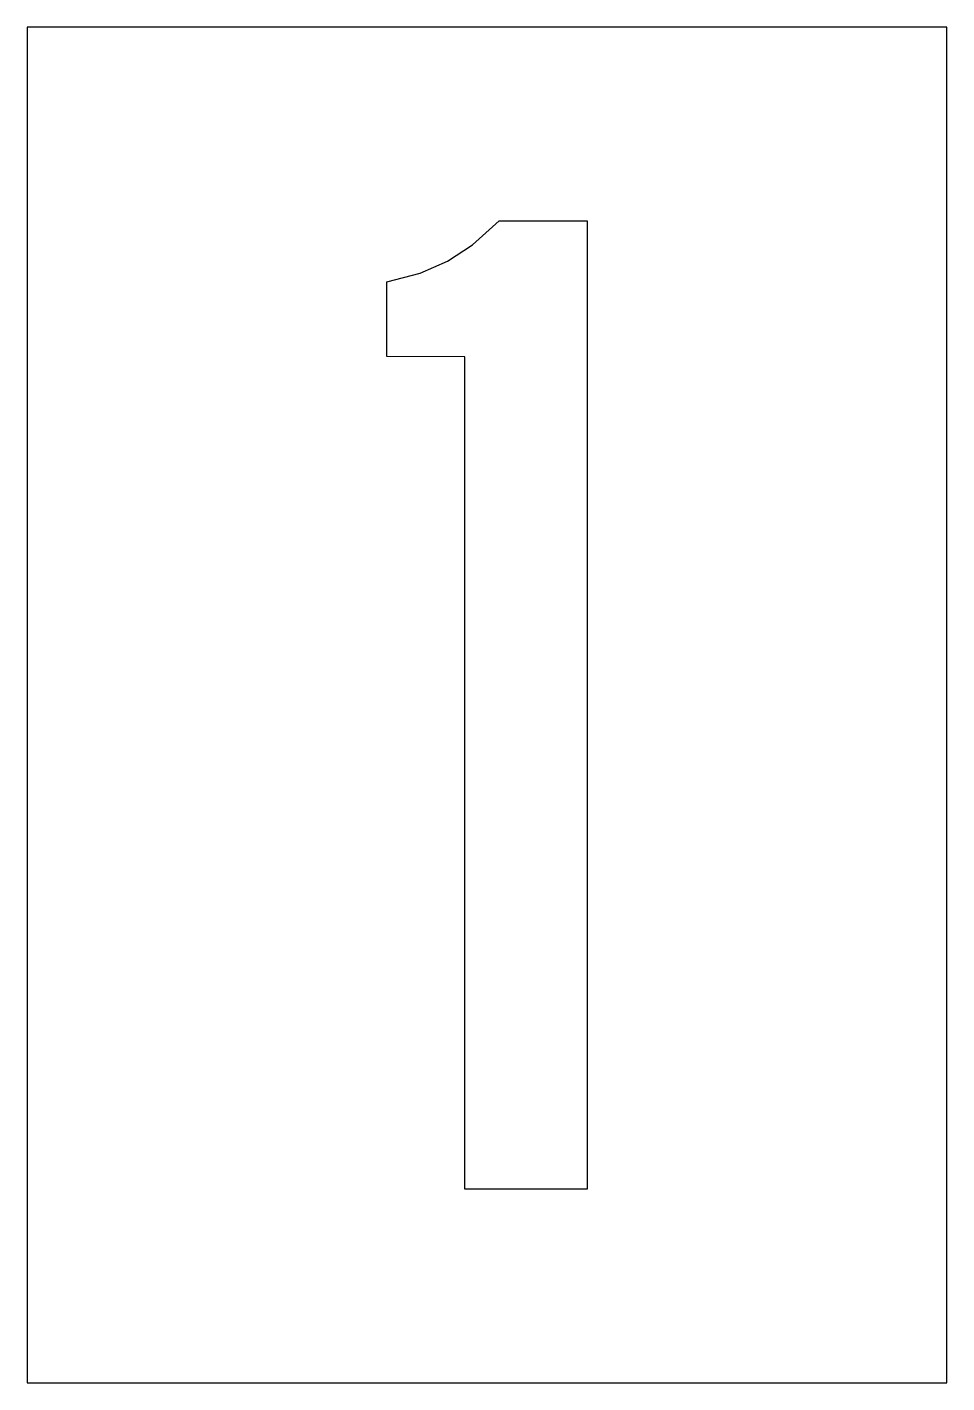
# Model space of a CAD drawing. Extents: x 0 to 9.5, y 0 to 14.
import ezdxf

# ---------------------------------------------------------------- set-up
doc = ezdxf.new("R2010")
doc.units = 0
doc.layers.add('CUT', color=7, linetype='Continuous')
doc.layers.add('OUTSIDE', color=1, linetype='Continuous')

msp = doc.modelspace()

# ---------------------------------------------------------------- linework, layer by layer
at = {"layer": 'CUT'}
msp.add_lwpolyline([(4.5224, 2.0014), (4.5224, 10.5947), (3.7151, 10.5991), (3.7159, 11.3688), (4.059, 11.4587), (4.3426, 11.5824), (4.5989, 11.7527), (4.8742, 12), (5.785, 11.999), (5.785, 2)], close=True, dxfattribs=at)
at = {"layer": 'OUTSIDE'}
msp.add_lwpolyline([(0, 0), (9.5, 0), (9.5, 14), (0, 14)], close=True, dxfattribs=at)

doc.saveas('drawing.dxf')
